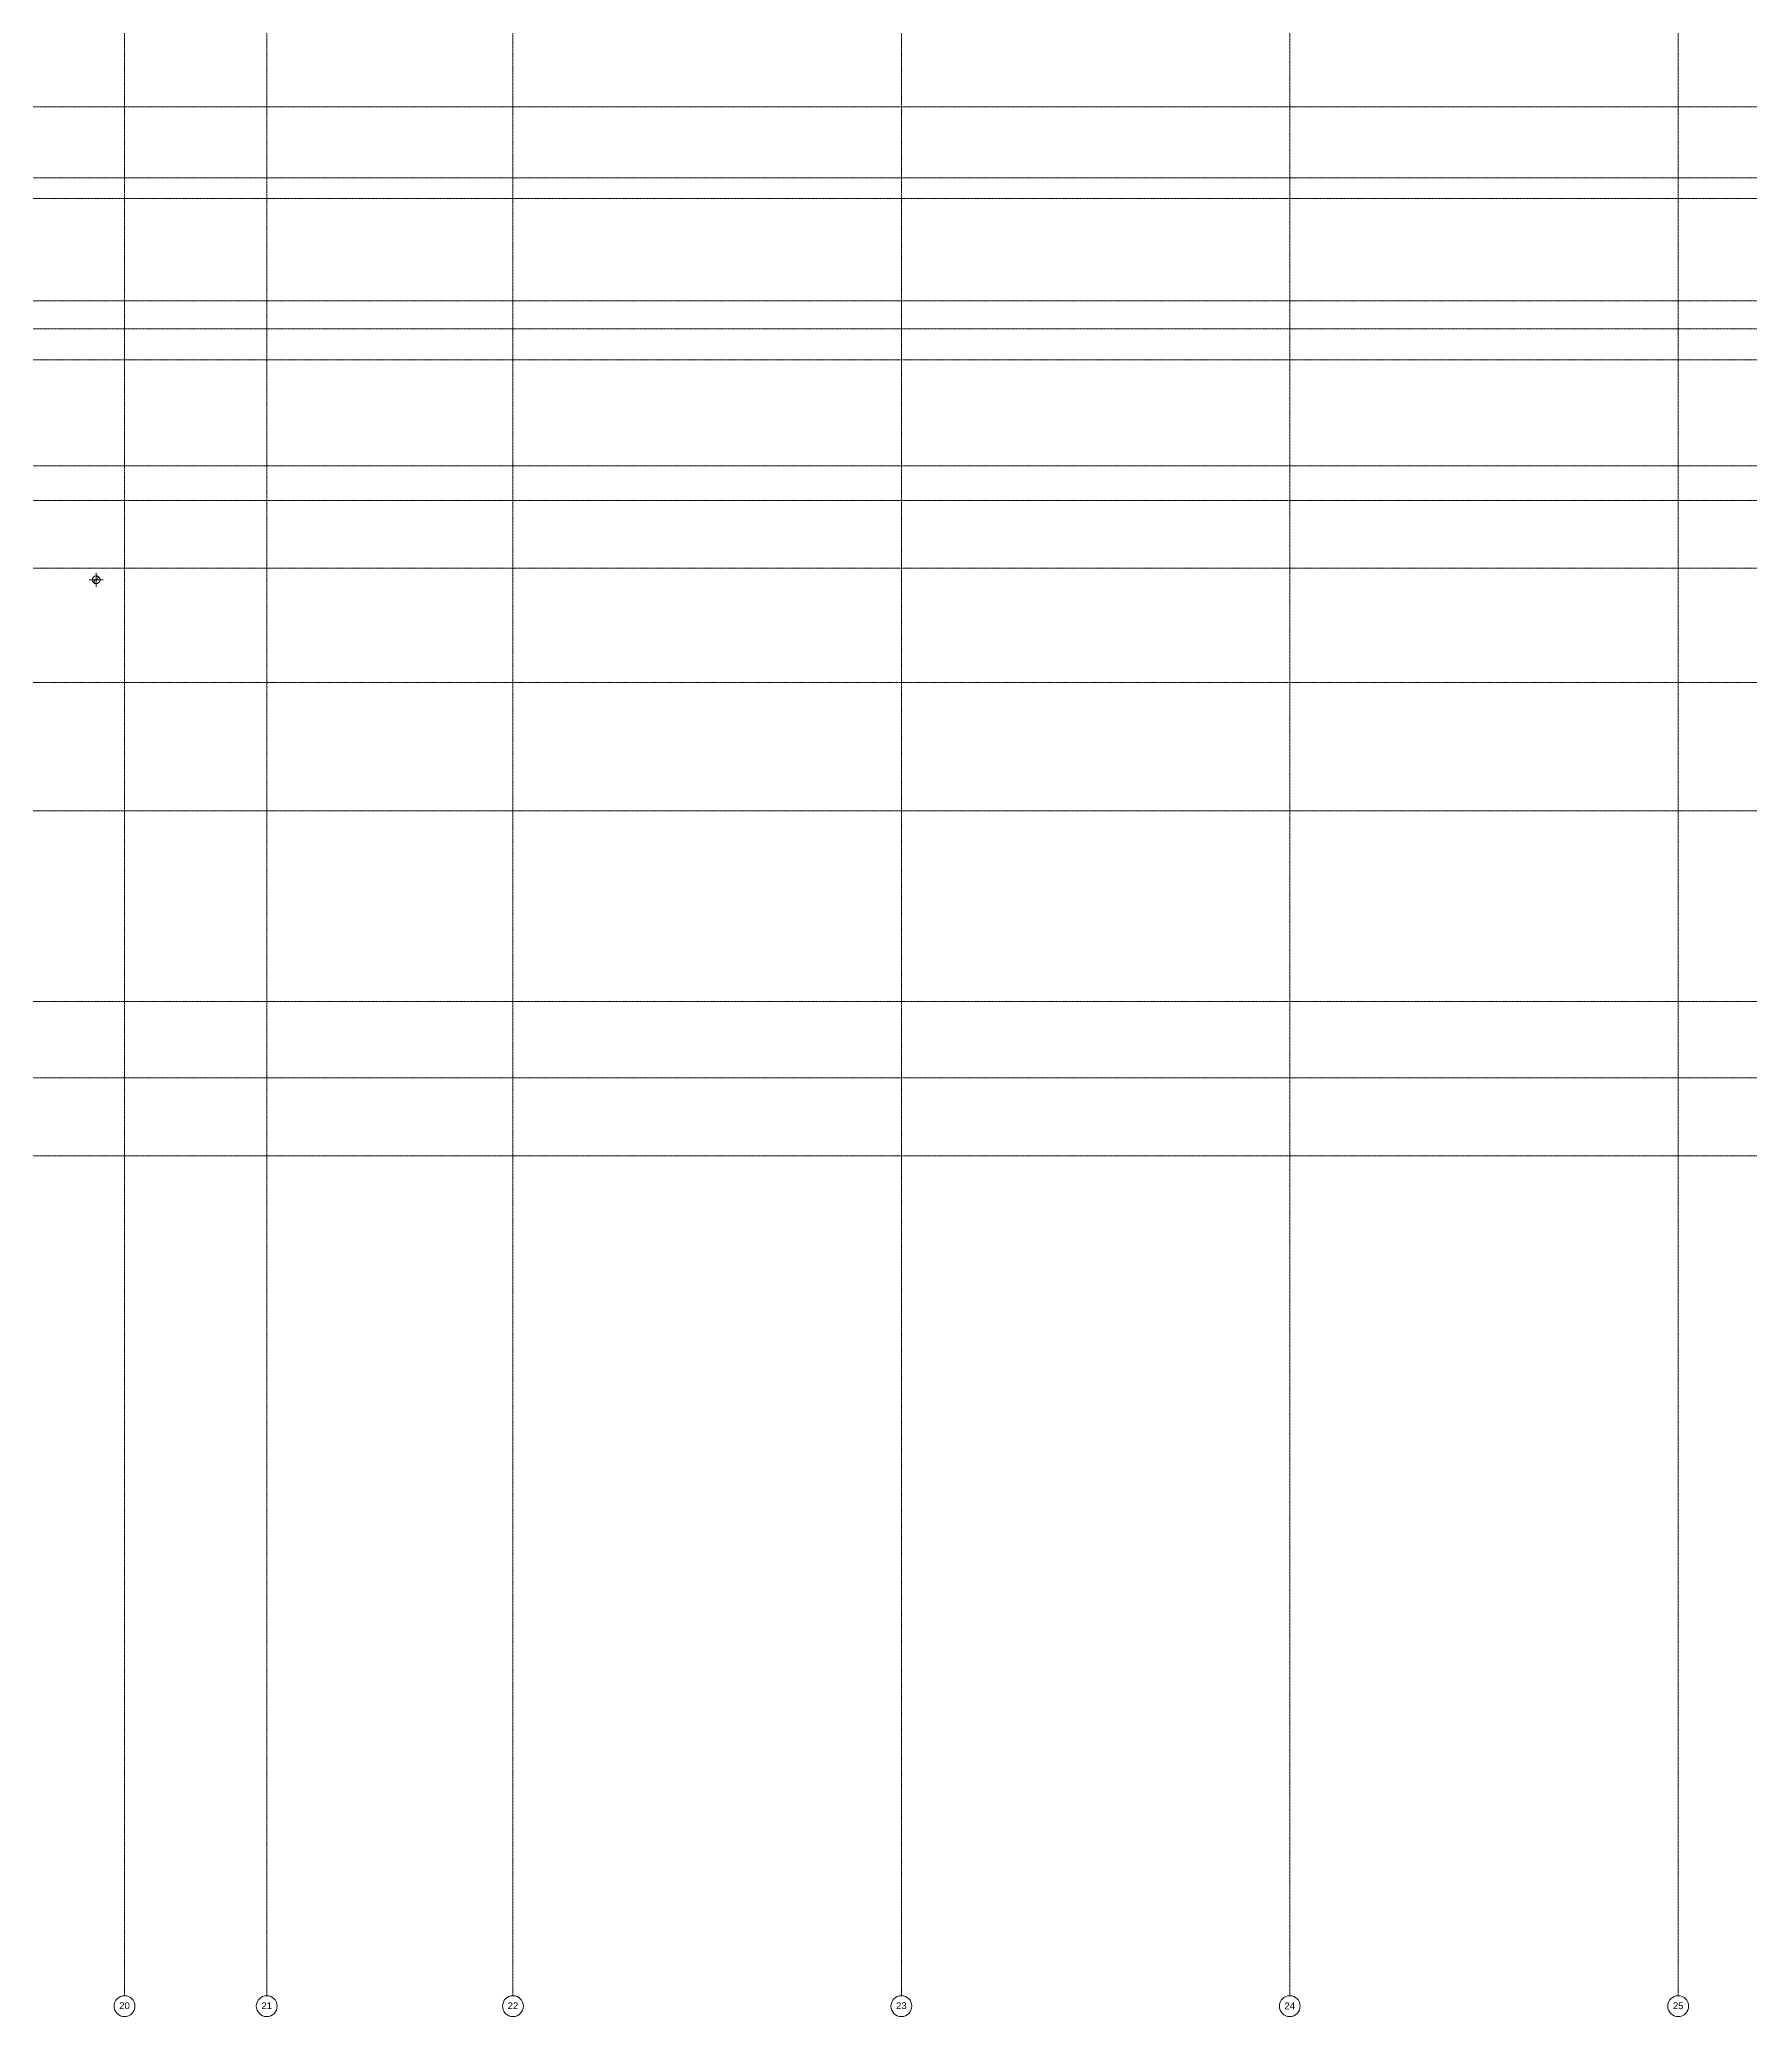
# Model space of a CAD drawing. Header units: inches. Extents: x -3679 to 241, y -496 to 1784.
# Drawn here: x -1733 to -746, y -496 to 644 of the extents above; entities that cross this region are included whole.
import ezdxf

# ---------------------------------------------------------------- set-up
doc = ezdxf.new("R2010")
doc.units = ezdxf.units.IN
doc.header["$MEASUREMENT"] = 0
doc.linetypes.add('Grid Line', pattern=[0.875, 0.5, -0.125, 0.125, -0.125])
for name, color, linetype, lineweight in [('P-PIPE', 1, 'Continuous', 9), ('P-PIPE-CNTR', 1, 'Continuous', 9), ('S-GRID', 8, 'Continuous', 9), ('S-GRID-IDEN', 8, 'Continuous', 13)]:
    doc.layers.add(name, color=color, linetype=linetype, lineweight=lineweight)
doc.styles.add('Arial', font='arial.ttf', dxfattribs={"height": 3.934132})

# ---------------------------------------------------------------- blocks, each defined once
blk = doc.blocks.new('Grid - 3_16_-139788-ROOF LEVEL')
at = {"layer": 'S-GRID-IDEN'}
blk.add_circle((0, 0), 0.188, dxfattribs=at)

msp = doc.modelspace()

# ---------------------------------------------------------------- linework, layer by layer
at = {"layer": 'P-PIPE'}
for centre, radius, start, end in [((-1700.4, 332.2), 2.25, 0, 180), ((-1700.4, 332.2), 2.25, 0, 180), ((-1700.4, 332.2), 2.25, 0, 180), ((-1700.4, 332.2), 2.25, 180, 0), ((-1700.4, 332.2), 2.25, 180, 0), ((-1700.4, 332.2), 2.25, 180, 0), ((-1700.4, 331.1), 1.12, 90, 270), ((-1700.4, 331.1), 1.12, 90, 270), ((-1700.4, 331.1), 1.12, 90, 270), ((-1700.4, 333.4), 1.12, 270, 90), ((-1700.4, 333.4), 1.12, 270, 90), ((-1700.4, 333.4), 1.12, 270, 90)]:
    msp.add_arc(centre, radius, start, end, dxfattribs=at)
at = {"layer": 'P-PIPE-CNTR'}
for p, q in [((-1704.4, 332.2), (-1696.4, 332.2)), ((-1704.4, 332.2), (-1696.4, 332.2)), ((-1704.4, 332.2), (-1696.4, 332.2)), ((-1700.4, 328.2), (-1700.4, 336.2)), ((-1700.4, 328.2), (-1700.4, 336.2)), ((-1700.4, 328.2), (-1700.4, 336.2))]:
    msp.add_line(p, q, dxfattribs=at)
at = {"layer": 'S-GRID', "linetype": 'Grid Line'}
for p, q in [((-3666.4, 605), (228, 605)), ((-3666.4, 564), (228, 564)), ((228, 552), (-3666.4, 552)), ((-3666.4, 493), (228, 493)), ((-3666.4, 477), (228, 477)), ((-3666.4, 459), (228, 459)), ((-3666.4, 398), (228, 398)), ((-3666.4, 378), (228, 378)), ((-3666.4, 339), (226, 339)), ((228, 273), (-3666.4, 273)), ((228, 199), (-3666.4, 199)), ((228, 89), (-3666.4, 89)), ((-3666.4, 45), (228, 45)), ((-3666.4, 0), (228, 0))]:
    msp.add_line(p, q, dxfattribs=at)

# ---------------------------------------------------------------- block references
at = {"layer": 'S-GRID-IDEN', "xscale": 31.99999999999999, "yscale": 31.99999999999999, "zscale": 31.99999999999999, "rotation": 180}
for p in [(-1684, -490.3), (-1602, -490.3), (-1460, -490.3), (-1236, -490.3), (-788, -490.3)]:
    msp.add_blockref('Grid - 3_16_-139788-ROOF LEVEL', p, dxfattribs=at)
at = {"layer": 'S-GRID-IDEN', "xscale": 31.99999999999999, "yscale": 31.99999999999999, "zscale": 31.99999999999999}
msp.add_blockref('Grid - 3_16_-139788-ROOF LEVEL', (-1012, -490.3), dxfattribs=at)

# ---------------------------------------------------------------- next in the draw order: texts
at = {"layer": 'S-GRID-IDEN', "lineweight": 9, "char_height": 3.93, "width": 7.296, "attachment_point": 2, "line_spacing_factor": 0.938532, "style": 'Arial', "bg_fill": 3, "box_fill_scale": 1.25, "bg_fill_color": 0, "bg_fill_transparency": 0}
for s, insert in [('20', (-1684, -488.1)), ('21', (-1602, -488.1)), ('22', (-1460, -488.1)), ('23', (-1236, -488.1)), ('24', (-1012, -488.2)), ('25', (-788, -488.1))]:
    msp.add_mtext(s, dxfattribs=dict(at, insert=insert))

# ---------------------------------------------------------------- next in the draw order: linework, layer by layer
at = {"layer": 'S-GRID', "linetype": 'Grid Line'}
for p, q in [((-1684, 1771.7), (-1684, -484.3)), ((-1602, 1771.7), (-1602, -484.3)), ((-1460, 1771.7), (-1460, -484.3)), ((-1236, 1771.7), (-1236, -484.3)), ((-1012, -484.3), (-1012, 1771.7)), ((-788, 1771.7), (-788, -484.3))]:
    msp.add_line(p, q, dxfattribs=at)

doc.saveas('drawing.dxf')
